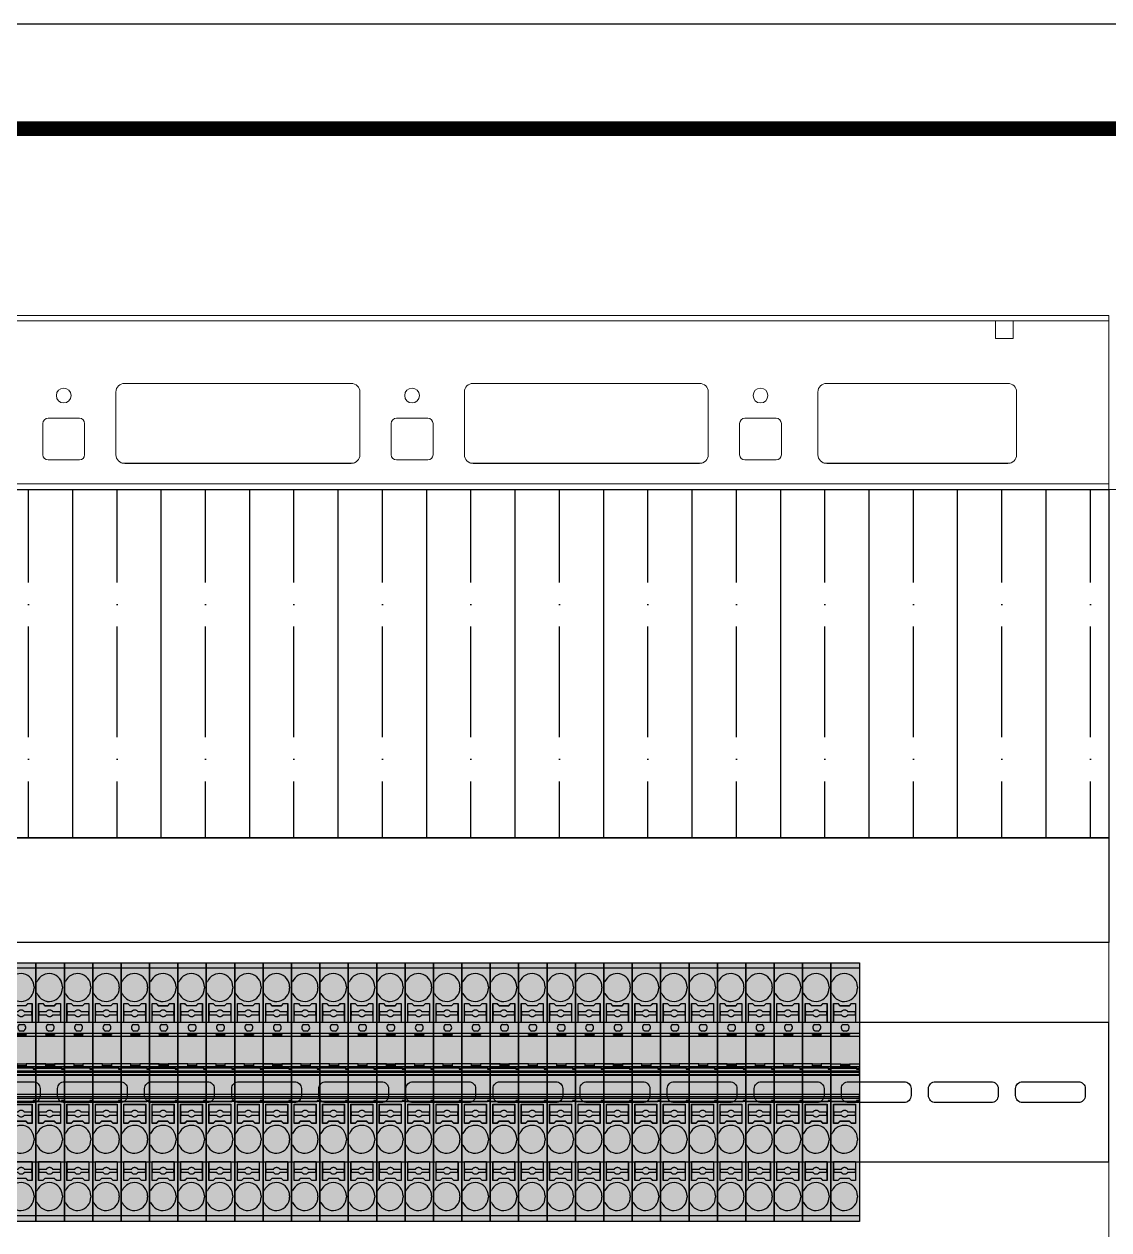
# Model space of a CAD drawing. Header units: millimetres. Extents: x -174 to 283928, y 1291 to 21053.
# Drawn here: x 9850.5 to 10161.9, y 20706.6 to 21052.8 of the extents above; entities that cross this region are included whole.
import ezdxf

# ---------------------------------------------------------------- set-up
doc = ezdxf.new("R2010")
doc.units = ezdxf.units.MM
doc.layers.add('0_Рамка', color=7, linetype='Continuous')
doc.styles.add('СПДС', font='isocpeur.ttf', dxfattribs={"width": 0.8, "height": 2.5})

# ---------------------------------------------------------------- blocks, each defined once
blk = doc.blocks.new('*U214')
at = {"ltscale": 2}
blk.add_lwpolyline([(0, 20), (0, -20), (840, -20), (840, 20), (0, 20)], dxfattribs=at)
for points in [[(515.23, 3), (531.23, 3, -0.414214), (533.23, 1), (533.23, -1, -0.414214), (531.23, -3), (515.23, -3, -0.414214), (513.23, -1), (513.23, 1, -0.414214)], [(540.23, 3), (556.23, 3, -0.414214), (558.23, 1), (558.23, -1, -0.414214), (556.23, -3), (540.23, -3, -0.414214), (538.23, -1), (538.23, 1, -0.414214)], [(565.23, 3), (581.23, 3, -0.414214), (583.23, 1), (583.23, -1, -0.414214), (581.23, -3), (565.23, -3, -0.414214), (563.23, -1), (563.23, 1, -0.414214)], [(590.23, 3), (606.23, 3, -0.414214), (608.23, 1), (608.23, -1, -0.414214), (606.23, -3), (590.23, -3, -0.414214), (588.23, -1), (588.23, 1, -0.414214)], [(615.23, 3), (631.23, 3, -0.414214), (633.23, 1), (633.23, -1, -0.414214), (631.23, -3), (615.23, -3, -0.414214), (613.23, -1), (613.23, 1, -0.414214)], [(640.23, 3), (656.23, 3, -0.414214), (658.23, 1), (658.23, -1, -0.414214), (656.23, -3), (640.23, -3, -0.414214), (638.23, -1), (638.23, 1, -0.414214)], [(665.23, 3), (681.23, 3, -0.414214), (683.23, 1), (683.23, -1, -0.414214), (681.23, -3), (665.23, -3, -0.414214), (663.23, -1), (663.23, 1, -0.414214)], [(690.23, 3), (706.23, 3, -0.414214), (708.23, 1), (708.23, -1, -0.414214), (706.23, -3), (690.23, -3, -0.414214), (688.23, -1), (688.23, 1, -0.414214)], [(715.23, 3), (731.23, 3, -0.414214), (733.23, 1), (733.23, -1, -0.414214), (731.23, -3), (715.23, -3, -0.414214), (713.23, -1), (713.23, 1, -0.414214)], [(740.23, 3), (756.23, 3, -0.414214), (758.23, 1), (758.23, -1, -0.414214), (756.23, -3), (740.23, -3, -0.414214), (738.23, -1), (738.23, 1, -0.414214)], [(765.23, 3), (781.23, 3, -0.414214), (783.23, 1), (783.23, -1, -0.414214), (781.23, -3), (765.23, -3, -0.414214), (763.23, -1), (763.23, 1, -0.414214)], [(790.23, 3), (806.23, 3, -0.414214), (808.23, 1), (808.23, -1, -0.414214), (806.23, -3), (790.23, -3, -0.414214), (788.23, -1), (788.23, 1, -0.414214)], [(815.23, 3), (831.23, 3, -0.414214), (833.23, 1), (833.23, -1, -0.414214), (831.23, -3), (815.23, -3, -0.414214), (813.23, -1), (813.23, 1, -0.414214)]]:
    blk.add_lwpolyline(points, format="xyb", close=True, dxfattribs=at)
blk = doc.blocks.new('*U198')
at = {"color": 0, "linetype": 'Continuous', "lineweight": 15}
for p, q in [((950, 2200), (50, 2200)), ((82.5, 2198.4), (950, 2198.4)), ((917.5, 2198.4), (922.5, 2198.4)), ((917.5, 2193.4), (917.5, 2198.4)), ((922.5, 2198.4), (950, 2198.4)), ((922.5, 2198.4), (922.5, 2193.4)), ((950, 2198.4), (950, 2200)), ((950, 2151.6), (950, 2198.4)), ((922.5, 2193.4), (917.5, 2193.4)), ((665, 2160), (665, 2178)), ((667.28, 2180.49), (732.72, 2180.49)), ((667.5, 2180.5), (732.5, 2180.5)), ((735, 2178), (735, 2160)), ((765, 2160), (765, 2178)), ((767.28, 2180.49), (832.72, 2180.49)), ((767.5, 2180.5), (832.5, 2180.5)), ((835, 2178), (835, 2160)), ((866.5, 2160), (866.5, 2178)), ((868.78, 2180.49), (921.22, 2180.49)), ((869, 2180.5), (921, 2180.5)), ((923.5, 2178), (923.5, 2160)), ((644, 2160), (644, 2169)), ((645.5, 2170.5), (654.5, 2170.5)), ((656, 2169), (656, 2160)), ((744, 2160), (744, 2169)), ((745.5, 2170.5), (754.5, 2170.5)), ((756, 2169), (756, 2160)), ((844, 2160), (844, 2169)), ((845.5, 2170.5), (854.5, 2170.5)), ((856, 2169), (856, 2160)), ((654.5, 2158.5), (645.5, 2158.5)), ((733.2, 2157.6), (666.8, 2157.6)), ((732.5, 2157.5), (667.5, 2157.5)), ((754.5, 2158.5), (745.5, 2158.5)), ((833.2, 2157.6), (766.8, 2157.6)), ((832.5, 2157.5), (767.5, 2157.5)), ((854.5, 2158.5), (845.5, 2158.5)), ((921.7, 2157.6), (868.3, 2157.6)), ((921, 2157.5), (869, 2157.5)), ((0, 2150), (999.92, 2150)), ((950, 2151.6), (50, 2151.6)), ((950, 2150), (950, 2151.6))]:
    blk.add_line(p, q, dxfattribs=at)
at = {"color": 0, "linetype": 'Continuous', "lineweight": 0}
for p in [(950, 50), (952, 2150)]:
    blk.add_line(p, (950, 2150), dxfattribs=at)
at = {"color": 0, "linetype": 'Continuous', "lineweight": 15}
for centre in [(650, 2177), (750, 2177), (850, 2177)]:
    blk.add_circle(centre, 2.12, dxfattribs=at)
for centre, radius, start, end in [((667.5, 2178), 2.5, 90, 180), ((732.5, 2178), 2.5, 0, 90), ((767.5, 2178), 2.5, 90, 180), ((832.5, 2178), 2.5, 0, 90), ((869, 2178), 2.5, 90, 180), ((921, 2178), 2.5, 0, 90), ((645.5, 2169), 1.5, 90, 180), ((654.5, 2169), 1.5, 0, 90), ((745.5, 2169), 1.5, 90, 180), ((754.5, 2169), 1.5, 0, 90), ((845.5, 2169), 1.5, 90, 180), ((854.5, 2169), 1.5, 0, 90), ((645.5, 2160), 1.5, 180, 270), ((654.5, 2160), 1.5, 270, 0), ((667.5, 2160), 2.5, 180, 270), ((732.5, 2160), 2.5, 270, 0), ((745.5, 2160), 1.5, 180, 270), ((754.5, 2160), 1.5, 270, 0), ((767.5, 2160), 2.5, 180, 270), ((832.5, 2160), 2.5, 270, 0), ((845.5, 2160), 1.5, 180, 270), ((854.5, 2160), 1.5, 270, 0), ((869, 2160), 2.5, 180, 270), ((921, 2160), 2.5, 270, 0)]:
    blk.add_arc(centre, radius, start, end, dxfattribs=at)
blk = doc.blocks.new('*U200')
blk.add_wipeout([(0, 30), (900, 30), (900, -70), (0, -70)])
at = {"true_color": 0x2776bb}
h = blk.add_hatch(dxfattribs=at)
h.set_pattern_fill('ANSI35', color=152, scale=4, angle=45)
h.set_pattern_definition([(90, (-6086.77, 1366.27), (-25.4, 0), []), (90, (-6074.07, 1378.97), (-25.4, 0), [31.75, -6.35, 0, -6.35])])
h.paths.add_polyline_path([(900, -70), (900, 30), (0, 30), (0, -70)])
blk.add_lwpolyline([(0, 30), (900, 30), (900, -70), (0, -70), (0, 30)])
blk = doc.blocks.new('VPR-6-GY')
at = {"true_color": 0x939598}
h = blk.add_hatch(color=252, dxfattribs=at)
h.dxf.hatch_style = 1
h.paths.add_polyline_path([(0, 37.11), (0, -37.11), (8.15, -37.11), (8.15, 37.11)])
at = {"color": 0, "linetype": 'Continuous', "lineweight": 25}
for p, q in [((8.15, 35.59), (0, 35.59)), ((0, 35.59), (0, 31.73)), ((8.15, 35.59), (8.15, 16.79)), ((0, 31.73), (0.31, 31.73)), ((0, 28.33), (0, 31.73)), ((0.31, 28.33), (0, 28.33)), ((0, 28.33), (0, 16.79)), ((7.6, 30.23), (7.6, 29.83)), ((0.75, 25.45), (1.96, 25.45)), ((0.75, 19.95), (0.75, 25.45)), ((0.8, 23.13), (0.8, 25.4)), ((0.8, 25.4), (1.93, 25.4)), ((1.93, 25.4), (2.51, 24.83)), ((1.96, 25.45), (2.53, 24.88)), ((2.51, 24.83), (5.29, 24.83)), ((2.53, 24.88), (5.27, 24.88)), ((5.27, 24.88), (5.85, 25.45)), ((5.29, 24.83), (5.87, 25.4)), ((5.85, 25.45), (7.05, 25.45)), ((5.87, 25.4), (7, 25.4)), ((7, 25.4), (7, 23.13)), ((7.05, 25.45), (7.05, 19.95)), ((0.8, 23.13), (3.03, 23.13)), ((0.8, 23.13), (0.8, 22.13)), ((0.8, 20), (0.8, 22.13)), ((3.03, 22.13), (0.8, 22.13)), ((4.77, 23.13), (7, 23.13)), ((7, 22.13), (4.77, 22.13)), ((7, 22.13), (7, 23.13)), ((7, 22.13), (7, 20)), ((7.05, 19.95), (0.75, 19.95)), ((7, 20), (0.8, 20)), ((3.48, 19.45), (4.67, 19.45)), ((4.5, 17.53), (3.65, 17.53)), ((8.15, 16.79), (0, 16.79)), ((0, 16.79), (0, 16.08)), ((0, 16.08), (8.15, 16.08)), ((0, 16.08), (0, 8.08)), ((2.8, 16.37), (2.8, 16.58)), ((2.8, 16.58), (5.35, 16.58)), ((5.35, 16.37), (2.8, 16.37)), ((5.35, 16.58), (5.35, 16.37)), ((8.15, 16.79), (8.15, 16.08)), ((8.15, 16.08), (8.15, 8.08)), ((2.8, 8.08), (0, 8.08)), ((0, 8.08), (0, 7.36)), ((0, 7.03), (0, 7.36)), ((0, 7.36), (8.15, 7.36)), ((0, 7.03), (7.35, 7.03)), ((2.8, 7.58), (2.8, 8.08)), ((2.8, 8.08), (5.35, 8.08)), ((5.35, 7.58), (2.8, 7.58)), ((8.15, 8.08), (5.35, 8.08)), ((5.35, 8.08), (5.35, 7.58)), ((7.35, 6.92), (7.35, 7.03)), ((7.35, 6.92), (8.15, 6.92)), ((7.35, 6.92), (7.35, 6.63)), ((8.15, 8.08), (8.15, 7.36)), ((8.15, 6.92), (8.15, 7.36)), ((8.15, 6.92), (8.15, 6.63)), ((0, 6.83), (0, 6.12)), ((7.35, 6.83), (0, 6.83)), ((0, 6.12), (8.15, 6.12)), ((8.15, 5.6), (0, 5.6)), ((0, 5.6), (0, 4.95)), ((8.15, 4.95), (0, 4.95)), ((0, 4.9), (8.15, 4.9)), ((0, 4.86), (0, -0.61)), ((8.15, 6.63), (7.35, 6.63)), ((7.35, 6.63), (7.35, 6.61)), ((7.35, 6.61), (8.15, 6.61)), ((8.15, 6.63), (8.15, 6.61)), ((8.15, 6.12), (8.15, 6.56)), ((8.15, 4.95), (8.15, 5.6)), ((8.15, 4.86), (8.15, -0.61)), ((8.15, -0.65), (0, -0.65)), ((8.15, -0.7), (0, -0.7)), ((0, -0.7), (0, -1.35)), ((8.15, -1.35), (0, -1.35)), ((8.15, -1.86), (0, -1.86)), ((0, -1.86), (0, -2.57)), ((0, -2.57), (7.35, -2.57)), ((7.35, -2.77), (0, -2.77)), ((0, -2.77), (0, -11.85)), ((8.15, -2.36), (7.35, -2.36)), ((7.35, -2.36), (7.35, -2.38)), ((8.15, -2.38), (7.35, -2.38)), ((7.35, -2.38), (7.35, -2.67)), ((7.35, -2.67), (7.35, -2.77)), ((8.15, -2.67), (7.35, -2.67)), ((8.15, -1.35), (8.15, -0.7)), ((8.15, -2.31), (8.15, -1.86)), ((8.15, -2.36), (8.15, -2.38)), ((8.15, -2.38), (8.15, -2.67)), ((8.15, -2.67), (8.15, -35.39)), ((0.75, -3.5), (7.05, -3.5)), ((0.75, -8.97), (0.75, -3.5)), ((0.8, -3.55), (7, -3.55)), ((0.8, -5.67), (0.8, -3.55)), ((0.8, -5.67), (3.03, -5.67)), ((0.8, -5.67), (0.8, -6.67)), ((0.8, -8.95), (0.8, -6.67)), ((3.03, -6.67), (0.8, -6.67)), ((4.77, -5.67), (7, -5.67)), ((7, -6.67), (4.77, -6.67)), ((7, -3.55), (7, -5.67)), ((7, -6.67), (7, -5.67)), ((7, -6.67), (7, -8.95)), ((7.05, -3.5), (7.05, -8.97)), ((1.96, -8.97), (0.75, -8.97)), ((1.93, -8.95), (0.8, -8.95)), ((2.51, -8.37), (1.93, -8.95)), ((2.53, -8.4), (1.96, -8.97)), ((5.29, -8.37), (2.51, -8.37)), ((5.27, -8.4), (2.53, -8.4)), ((5.85, -8.97), (5.27, -8.4)), ((5.87, -8.95), (5.29, -8.37)), ((7.05, -8.97), (5.85, -8.97)), ((7, -8.95), (5.87, -8.95)), ((0, -11.85), (0.31, -11.85)), ((0, -15.25), (0, -11.85)), ((7.6, -13.35), (7.6, -13.75)), ((0.31, -15.25), (0, -15.25)), ((0, -15.25), (0, -28.29)), ((0.75, -19.94), (7.05, -19.94)), ((0.75, -25.41), (0.75, -19.94)), ((0.8, -19.96), (7, -19.96)), ((0.8, -22.09), (0.8, -19.96)), ((7, -19.96), (7, -22.09)), ((7.05, -19.94), (7.05, -25.41)), ((0.8, -22.09), (3.03, -22.09)), ((0.8, -22.09), (0.8, -23.09)), ((0.8, -25.36), (0.8, -23.09)), ((3.03, -23.09), (0.8, -23.09)), ((4.77, -22.09), (7, -22.09)), ((7, -23.09), (4.77, -23.09)), ((7, -23.09), (7, -22.09)), ((7, -23.09), (7, -25.36)), ((1.96, -25.41), (0.75, -25.41)), ((1.93, -25.36), (0.8, -25.36)), ((2.51, -24.79), (1.93, -25.36)), ((2.53, -24.84), (1.96, -25.41)), ((5.29, -24.79), (2.51, -24.79)), ((5.27, -24.84), (2.53, -24.84)), ((5.85, -25.41), (5.27, -24.84)), ((5.87, -25.36), (5.29, -24.79)), ((7.05, -25.41), (5.85, -25.41)), ((7, -25.36), (5.87, -25.36)), ((0, -28.29), (0.31, -28.29)), ((0, -31.69), (0, -28.29)), ((7.6, -29.79), (7.6, -30.19)), ((0.31, -31.69), (0, -31.69)), ((0, -31.69), (0, -35.39)), ((0, -35.39), (8.15, -35.39))]:
    blk.add_line(p, q, dxfattribs=at)
at = {"color": 0}
blk.add_lwpolyline([(0, 37.11), (8.15, 37.11), (8.15, -37.11), (0, -37.11), (0, 37.11)], dxfattribs=at)
at = {"color": 0, "linetype": 'Continuous', "lineweight": 25}
for centre, radius, start, end in [((3.8, 30.23), 3.8, 360, 156.7504), ((3.8, 29.83), 3.8, 203.2496, 0), ((3.98, 18.53), 1.05, 118.2425, 252.2472), ((4.18, 18.53), 1.05, 287.7528, 61.7575), ((3.8, -13.35), 3.8, 0, 156.7504), ((3.8, -13.75), 3.8, 203.2496, 0), ((3.8, -29.79), 3.8, 0, 156.7504), ((3.8, -30.19), 3.8, 203.2496, 0)]:
    blk.add_arc(centre, radius, start, end, dxfattribs=at)
for points, knots in [([(3.03, 23.13), (3.05, 23.16), (3.09, 23.22), (3.16, 23.3), (3.23, 23.37), (3.31, 23.44), (3.44, 23.52), (3.64, 23.6), (3.9, 23.64), (4.16, 23.6), (4.38, 23.51), (4.55, 23.4), (4.67, 23.27), (4.73, 23.18), (4.77, 23.13)], [0, 0, 0, 0, 0.05059, 0.10036, 0.149868, 0.199678, 0.250348, 0.375096, 0.500096, 0.624845, 0.749845, 0.833611, 0.916124, 1, 1, 1, 1]), ([(3.9, 21.63), (3.86, 21.63), (3.79, 21.63), (3.69, 21.65), (3.59, 21.67), (3.49, 21.71), (3.38, 21.77), (3.25, 21.86), (3.13, 21.98), (3.07, 22.08), (3.03, 22.13)], [0, 0, 0, 0, 0.101079, 0.200519, 0.299435, 0.398956, 0.500193, 0.667557, 0.832416, 1, 1, 1, 1]), ([(4.77, 22.13), (4.75, 22.1), (4.71, 22.04), (4.64, 21.96), (4.57, 21.88), (4.49, 21.82), (4.38, 21.75), (4.24, 21.68), (4.07, 21.63), (3.96, 21.63), (3.9, 21.63)], [0, 0, 0, 0, 0.101079, 0.200519, 0.299435, 0.398956, 0.500193, 0.667557, 0.832416, 1, 1, 1, 1]), ([(0, 6.83), (0, 6.84), (0, 6.87), (0, 6.9), (0, 6.94), (0, 6.98), (0, 7.02), (0, 7.02), (0, 7.03)], [0, 0, 0, 0, 0.1272, 0.249746, 0.3727, 0.501075, 0.749743, 1, 1, 1, 1]), ([(0, 6.12), (0, 6.12), (0, 6.1), (0, 6.03), (0, 5.99), (0, 5.88), (0, 5.82), (0, 5.7), (0, 5.65), (0, 5.6)], [0, 0, 0, 0, 0.25, 0.25, 0.5, 0.5, 0.75, 0.75, 1, 1, 1, 1]), ([(8.15, 5.6), (8.15, 5.65), (8.15, 5.7), (8.15, 5.82), (8.15, 5.88), (8.15, 5.99), (8.15, 6.03), (8.15, 6.1), (8.15, 6.12), (8.15, 6.12)], [0, 0, 0, 0, 0.25, 0.25, 0.5, 0.5, 0.75, 0.75, 1, 1, 1, 1]), ([(0, -1.35), (0, -1.39), (0, -1.45), (0, -1.56), (0, -1.62), (0, -1.73), (0, -1.78), (0, -1.85), (0, -1.86), (0, -1.86)], [0, 0, 0, 0, 0.25, 0.25, 0.5, 0.5, 0.75, 0.75, 1, 1, 1, 1]), ([(0, -2.77), (0, -2.77), (0, -2.77), (0, -2.76), (0, -2.74), (0, -2.71), (0, -2.65), (0, -2.6), (0, -2.57)], [0, 0, 0, 0, 0.1272, 0.249746, 0.3727, 0.501075, 0.749743, 1, 1, 1, 1]), ([(8.15, -1.86), (8.15, -1.86), (8.15, -1.85), (8.15, -1.78), (8.15, -1.73), (8.15, -1.62), (8.15, -1.56), (8.15, -1.45), (8.15, -1.39), (8.15, -1.35)], [0, 0, 0, 0, 0.25, 0.25, 0.5, 0.5, 0.75, 0.75, 1, 1, 1, 1]), ([(3.03, -5.67), (3.05, -5.64), (3.09, -5.58), (3.16, -5.5), (3.23, -5.43), (3.31, -5.36), (3.42, -5.29), (3.56, -5.23), (3.73, -5.18), (3.84, -5.18), (3.9, -5.17)], [0, 0, 0, 0, 0.101079, 0.200519, 0.299435, 0.398956, 0.500193, 0.667557, 0.832416, 1, 1, 1, 1]), ([(4.77, -6.67), (4.75, -6.7), (4.71, -6.76), (4.64, -6.84), (4.57, -6.92), (4.49, -6.98), (4.36, -7.07), (4.16, -7.15), (3.9, -7.18), (3.64, -7.15), (3.42, -7.06), (3.25, -6.94), (3.13, -6.82), (3.07, -6.72), (3.03, -6.67)], [0, 0, 0, 0, 0.05059, 0.10036, 0.149868, 0.199678, 0.250348, 0.375096, 0.500096, 0.624845, 0.749845, 0.833611, 0.916124, 1, 1, 1, 1]), ([(3.9, -5.17), (3.94, -5.18), (4.01, -5.18), (4.11, -5.19), (4.21, -5.22), (4.31, -5.26), (4.42, -5.32), (4.55, -5.4), (4.67, -5.53), (4.73, -5.62), (4.77, -5.67)], [0, 0, 0, 0, 0.101079, 0.200519, 0.299435, 0.398956, 0.500193, 0.667557, 0.832416, 1, 1, 1, 1]), ([(3.03, -22.09), (3.05, -22.06), (3.09, -22), (3.16, -21.92), (3.23, -21.84), (3.31, -21.78), (3.42, -21.71), (3.56, -21.64), (3.73, -21.6), (3.84, -21.59), (3.9, -21.59)], [0, 0, 0, 0, 0.101079, 0.200519, 0.299435, 0.398956, 0.500193, 0.667557, 0.832416, 1, 1, 1, 1]), ([(4.77, -23.09), (4.75, -23.12), (4.71, -23.18), (4.64, -23.26), (4.57, -23.33), (4.49, -23.4), (4.36, -23.48), (4.16, -23.57), (3.9, -23.6), (3.64, -23.57), (3.42, -23.48), (3.25, -23.36), (3.13, -23.24), (3.07, -23.14), (3.03, -23.09)], [0, 0, 0, 0, 0.05059, 0.10036, 0.149868, 0.199678, 0.250348, 0.375096, 0.500096, 0.624845, 0.749845, 0.833611, 0.916124, 1, 1, 1, 1]), ([(3.9, -21.59), (3.94, -21.59), (4.01, -21.59), (4.11, -21.61), (4.21, -21.64), (4.31, -21.67), (4.42, -21.73), (4.55, -21.82), (4.67, -21.94), (4.73, -22.04), (4.77, -22.09)], [0, 0, 0, 0, 0.101079, 0.200519, 0.299435, 0.398956, 0.500193, 0.667557, 0.832416, 1, 1, 1, 1])]:
    blk.add_open_spline(points, degree=3, knots=knots, dxfattribs=at)
blk = doc.blocks.new('VPR-6-BU')
at = {"true_color": 0x2776bb}
h = blk.add_hatch(color=152, dxfattribs=at)
h.dxf.hatch_style = 1
h.paths.add_polyline_path([(0, 37.11), (0, -37.11), (8.15, -37.11), (8.15, 37.11)])
at = {"color": 0, "linetype": 'Continuous', "lineweight": 25}
for p, q in [((8.15, 35.59), (0, 35.59)), ((8.15, 35.59), (8.15, 16.79)), ((0, 31.73), (0.31, 31.73)), ((0.31, 28.33), (0, 28.33)), ((7.6, 30.23), (7.6, 29.83)), ((0.75, 25.45), (1.96, 25.45)), ((0.75, 19.95), (0.75, 25.45)), ((0.8, 23.13), (0.8, 25.4)), ((0.8, 25.4), (1.93, 25.4)), ((1.93, 25.4), (2.51, 24.83)), ((1.96, 25.45), (2.53, 24.88)), ((2.51, 24.83), (5.29, 24.83)), ((2.53, 24.88), (5.27, 24.88)), ((5.27, 24.88), (5.85, 25.45)), ((5.29, 24.83), (5.87, 25.4)), ((5.85, 25.45), (7.05, 25.45)), ((5.87, 25.4), (7, 25.4)), ((7, 25.4), (7, 23.13)), ((7.05, 25.45), (7.05, 19.95)), ((0.8, 23.13), (3.03, 23.13)), ((0.8, 23.13), (0.8, 22.13)), ((0.8, 20), (0.8, 22.13)), ((3.03, 22.13), (0.8, 22.13)), ((4.77, 23.13), (7, 23.13)), ((7, 22.13), (4.77, 22.13)), ((7, 22.13), (7, 23.13)), ((7, 22.13), (7, 20)), ((7.05, 19.95), (0.75, 19.95)), ((7, 20), (0.8, 20)), ((3.48, 19.45), (4.67, 19.45)), ((4.5, 17.53), (3.65, 17.53)), ((8.15, 16.79), (0, 16.79)), ((0, 16.08), (8.15, 16.08)), ((2.8, 16.37), (2.8, 16.58)), ((2.8, 16.58), (5.35, 16.58)), ((5.35, 16.37), (2.8, 16.37)), ((5.35, 16.58), (5.35, 16.37)), ((8.15, 16.79), (8.15, 16.08)), ((8.15, 16.08), (8.15, 8.08)), ((2.8, 8.08), (0, 8.08)), ((0, 7.36), (8.15, 7.36)), ((0, 7.03), (7.35, 7.03)), ((2.8, 7.58), (2.8, 8.08)), ((2.8, 8.08), (5.35, 8.08)), ((5.35, 7.58), (2.8, 7.58)), ((8.15, 8.08), (5.35, 8.08)), ((5.35, 8.08), (5.35, 7.58)), ((7.35, 6.92), (7.35, 7.03)), ((7.35, 6.92), (8.15, 6.92)), ((7.35, 6.92), (7.35, 6.63)), ((8.15, 8.08), (8.15, 7.36)), ((8.15, 6.92), (8.15, 7.36)), ((8.15, 6.92), (8.15, 6.63)), ((7.35, 6.83), (0, 6.83)), ((0, 6.12), (8.15, 6.12)), ((8.15, 5.6), (0, 5.6)), ((8.15, 4.95), (0, 4.95)), ((0, 4.9), (8.15, 4.9)), ((8.15, 6.63), (7.35, 6.63)), ((7.35, 6.63), (7.35, 6.61)), ((7.35, 6.61), (8.15, 6.61)), ((8.15, 6.63), (8.15, 6.61)), ((8.15, 6.12), (8.15, 6.56)), ((8.15, 4.95), (8.15, 5.6)), ((8.15, 4.86), (8.15, -0.61)), ((8.15, -0.65), (0, -0.65)), ((8.15, -0.7), (0, -0.7)), ((8.15, -1.35), (0, -1.35)), ((8.15, -1.86), (0, -1.86)), ((0, -2.57), (7.35, -2.57)), ((7.35, -2.77), (0, -2.77)), ((8.15, -2.36), (7.35, -2.36)), ((7.35, -2.36), (7.35, -2.38)), ((8.15, -2.38), (7.35, -2.38)), ((7.35, -2.38), (7.35, -2.67)), ((7.35, -2.67), (7.35, -2.77)), ((8.15, -2.67), (7.35, -2.67)), ((8.15, -1.35), (8.15, -0.7)), ((8.15, -2.31), (8.15, -1.86)), ((8.15, -2.36), (8.15, -2.38)), ((8.15, -2.38), (8.15, -2.67)), ((8.15, -2.67), (8.15, -35.39)), ((0.75, -3.5), (7.05, -3.5)), ((0.75, -8.97), (0.75, -3.5)), ((0.8, -3.55), (7, -3.55)), ((0.8, -5.67), (0.8, -3.55)), ((0.8, -5.67), (3.03, -5.67)), ((0.8, -5.67), (0.8, -6.67)), ((0.8, -8.95), (0.8, -6.67)), ((3.03, -6.67), (0.8, -6.67)), ((4.77, -5.67), (7, -5.67)), ((7, -6.67), (4.77, -6.67)), ((7, -3.55), (7, -5.67)), ((7, -6.67), (7, -5.67)), ((7, -6.67), (7, -8.95)), ((7.05, -3.5), (7.05, -8.97)), ((1.96, -8.97), (0.75, -8.97)), ((1.93, -8.95), (0.8, -8.95)), ((2.51, -8.37), (1.93, -8.95)), ((2.53, -8.4), (1.96, -8.97)), ((5.29, -8.37), (2.51, -8.37)), ((5.27, -8.4), (2.53, -8.4)), ((5.85, -8.97), (5.27, -8.4)), ((5.87, -8.95), (5.29, -8.37)), ((7.05, -8.97), (5.85, -8.97)), ((7, -8.95), (5.87, -8.95)), ((0, -11.85), (0.31, -11.85)), ((7.6, -13.35), (7.6, -13.75)), ((0.31, -15.25), (0, -15.25)), ((0.75, -19.94), (7.05, -19.94)), ((0.75, -25.41), (0.75, -19.94)), ((0.8, -19.96), (7, -19.96)), ((0.8, -22.09), (0.8, -19.96)), ((7, -19.96), (7, -22.09)), ((7.05, -19.94), (7.05, -25.41)), ((0.8, -22.09), (3.03, -22.09)), ((0.8, -22.09), (0.8, -23.09)), ((0.8, -25.36), (0.8, -23.09)), ((3.03, -23.09), (0.8, -23.09)), ((4.77, -22.09), (7, -22.09)), ((7, -23.09), (4.77, -23.09)), ((7, -23.09), (7, -22.09)), ((7, -23.09), (7, -25.36)), ((1.96, -25.41), (0.75, -25.41)), ((1.93, -25.36), (0.8, -25.36)), ((2.51, -24.79), (1.93, -25.36)), ((2.53, -24.84), (1.96, -25.41)), ((5.29, -24.79), (2.51, -24.79)), ((5.27, -24.84), (2.53, -24.84)), ((5.85, -25.41), (5.27, -24.84)), ((5.87, -25.36), (5.29, -24.79)), ((7.05, -25.41), (5.85, -25.41)), ((7, -25.36), (5.87, -25.36)), ((0, -28.29), (0.31, -28.29)), ((7.6, -29.79), (7.6, -30.19)), ((0.31, -31.69), (0, -31.69)), ((0, -35.39), (8.15, -35.39))]:
    blk.add_line(p, q, dxfattribs=at)
at = {"color": 0}
blk.add_lwpolyline([(0, 37.11), (8.15, 37.11), (8.15, -37.11), (0, -37.11), (0, 37.11)], dxfattribs=at)
at = {"color": 0, "linetype": 'Continuous', "lineweight": 25}
for centre, radius, start, end in [((3.8, 30.23), 3.8, 360, 156.7504), ((3.8, 29.83), 3.8, 203.2496, 0), ((3.97, 18.53), 1.05, 118.2425, 252.2472), ((4.17, 18.53), 1.05, 287.7528, 61.7575), ((3.8, -13.35), 3.8, 0, 156.7504), ((3.8, -13.75), 3.8, 203.2496, 0), ((3.8, -29.79), 3.8, 0, 156.7504), ((3.8, -30.19), 3.8, 203.2496, 0)]:
    blk.add_arc(centre, radius, start, end, dxfattribs=at)
for points, knots in [([(3.03, 23.13), (3.05, 23.16), (3.09, 23.22), (3.16, 23.3), (3.23, 23.37), (3.31, 23.44), (3.44, 23.52), (3.64, 23.6), (3.9, 23.64), (4.16, 23.6), (4.38, 23.51), (4.55, 23.4), (4.67, 23.27), (4.73, 23.18), (4.77, 23.13)], [0, 0, 0, 0, 0.05059, 0.10036, 0.149868, 0.199678, 0.250348, 0.375096, 0.500096, 0.624845, 0.749845, 0.833611, 0.916124, 1, 1, 1, 1]), ([(3.9, 21.63), (3.86, 21.63), (3.79, 21.63), (3.69, 21.65), (3.59, 21.67), (3.49, 21.71), (3.38, 21.77), (3.25, 21.86), (3.13, 21.98), (3.07, 22.08), (3.03, 22.13)], [0, 0, 0, 0, 0.101079, 0.200519, 0.299435, 0.398956, 0.500193, 0.667557, 0.832416, 1, 1, 1, 1]), ([(4.77, 22.13), (4.75, 22.1), (4.71, 22.04), (4.64, 21.96), (4.57, 21.88), (4.49, 21.82), (4.38, 21.75), (4.24, 21.68), (4.07, 21.63), (3.96, 21.63), (3.9, 21.63)], [0, 0, 0, 0, 0.101079, 0.200519, 0.299435, 0.398956, 0.500193, 0.667557, 0.832416, 1, 1, 1, 1]), ([(8.15, 5.6), (8.15, 5.65), (8.15, 5.7), (8.15, 5.82), (8.15, 5.88), (8.15, 5.99), (8.15, 6.03), (8.15, 6.1), (8.15, 6.12), (8.15, 6.12)], [0, 0, 0, 0, 0.25, 0.25, 0.5, 0.5, 0.75, 0.75, 1, 1, 1, 1]), ([(8.15, -1.86), (8.15, -1.86), (8.15, -1.85), (8.15, -1.78), (8.15, -1.73), (8.15, -1.62), (8.15, -1.56), (8.15, -1.45), (8.15, -1.39), (8.15, -1.35)], [0, 0, 0, 0, 0.25, 0.25, 0.5, 0.5, 0.75, 0.75, 1, 1, 1, 1]), ([(3.03, -5.67), (3.05, -5.64), (3.09, -5.58), (3.16, -5.5), (3.23, -5.43), (3.31, -5.36), (3.42, -5.29), (3.56, -5.23), (3.73, -5.18), (3.84, -5.18), (3.9, -5.17)], [0, 0, 0, 0, 0.101079, 0.200519, 0.299435, 0.398956, 0.500193, 0.667557, 0.832416, 1, 1, 1, 1]), ([(4.77, -6.67), (4.75, -6.7), (4.71, -6.76), (4.64, -6.84), (4.57, -6.92), (4.49, -6.98), (4.36, -7.07), (4.16, -7.15), (3.9, -7.18), (3.64, -7.15), (3.42, -7.06), (3.25, -6.94), (3.13, -6.82), (3.07, -6.72), (3.03, -6.67)], [0, 0, 0, 0, 0.05059, 0.10036, 0.149868, 0.199678, 0.250348, 0.375096, 0.500096, 0.624845, 0.749845, 0.833611, 0.916124, 1, 1, 1, 1]), ([(3.9, -5.17), (3.94, -5.18), (4.01, -5.18), (4.11, -5.19), (4.21, -5.22), (4.31, -5.26), (4.42, -5.32), (4.55, -5.4), (4.67, -5.53), (4.73, -5.62), (4.77, -5.67)], [0, 0, 0, 0, 0.101079, 0.200519, 0.299435, 0.398956, 0.500193, 0.667557, 0.832416, 1, 1, 1, 1]), ([(3.03, -22.09), (3.05, -22.06), (3.09, -22), (3.16, -21.92), (3.23, -21.84), (3.31, -21.78), (3.42, -21.71), (3.56, -21.64), (3.73, -21.6), (3.84, -21.59), (3.9, -21.59)], [0, 0, 0, 0, 0.101079, 0.200519, 0.299435, 0.398956, 0.500193, 0.667557, 0.832416, 1, 1, 1, 1]), ([(4.77, -23.09), (4.75, -23.12), (4.71, -23.18), (4.64, -23.26), (4.57, -23.33), (4.49, -23.4), (4.36, -23.48), (4.16, -23.57), (3.9, -23.6), (3.64, -23.57), (3.42, -23.48), (3.25, -23.36), (3.13, -23.24), (3.07, -23.14), (3.03, -23.09)], [0, 0, 0, 0, 0.05059, 0.10036, 0.149868, 0.199678, 0.250348, 0.375096, 0.500096, 0.624845, 0.749845, 0.833611, 0.916124, 1, 1, 1, 1]), ([(3.9, -21.59), (3.94, -21.59), (4.01, -21.59), (4.11, -21.61), (4.21, -21.64), (4.31, -21.67), (4.42, -21.73), (4.55, -21.82), (4.67, -21.94), (4.73, -22.04), (4.77, -22.09)], [0, 0, 0, 0, 0.101079, 0.200519, 0.299435, 0.398956, 0.500193, 0.667557, 0.832416, 1, 1, 1, 1])]:
    blk.add_open_spline(points, degree=3, knots=knots, dxfattribs=at)
blk = doc.blocks.new('жз')
at = {"true_color": 0x939598}
h = blk.add_hatch(color=252, dxfattribs=at)
h.dxf.hatch_style = 1
h.set_gradient(color1=(19, 103, 52), color2=(255, 255, 0))
h.paths.add_polyline_path([(0, 0), (0, -74.22), (8.15, -74.22), (8.15, 0)])
at = {"color": 0, "linetype": 'Continuous', "lineweight": 25}
for p, q in [((8.15, -1.52), (0, -1.52)), ((0, -1.52), (0, -5.39)), ((8.15, -1.52), (8.15, -20.32)), ((0, -5.39), (0.31, -5.39)), ((0, -8.79), (0, -5.39)), ((7.6, -6.89), (7.6, -7.29)), ((0.31, -8.79), (0, -8.79)), ((0, -8.79), (0, -20.32)), ((0.75, -11.66), (1.96, -11.66)), ((0.75, -17.16), (0.75, -11.66)), ((0.8, -13.99), (0.8, -11.71)), ((0.8, -11.71), (1.93, -11.71)), ((1.93, -11.71), (2.51, -12.29)), ((1.96, -11.66), (2.53, -12.24)), ((2.51, -12.29), (5.29, -12.29)), ((2.53, -12.24), (5.27, -12.24)), ((5.27, -12.24), (5.85, -11.66)), ((5.29, -12.29), (5.87, -11.71)), ((5.85, -11.66), (7.05, -11.66)), ((5.87, -11.71), (7, -11.71)), ((7, -11.71), (7, -13.99)), ((7.05, -11.66), (7.05, -17.16)), ((7.05, -17.16), (0.75, -17.16)), ((0.8, -13.99), (3.03, -13.99)), ((0.8, -13.99), (0.8, -14.99)), ((0.8, -17.11), (0.8, -14.99)), ((3.03, -14.99), (0.8, -14.99)), ((7, -17.11), (0.8, -17.11)), ((4.77, -13.99), (7, -13.99)), ((7, -14.99), (4.77, -14.99)), ((7, -14.99), (7, -13.99)), ((7, -14.99), (7, -17.11)), ((8.15, -20.32), (0, -20.32)), ((0, -20.32), (0, -21.04)), ((2.8, -20.74), (2.8, -20.54)), ((2.8, -20.54), (5.35, -20.54)), ((5.35, -20.74), (2.8, -20.74)), ((3.48, -17.66), (4.67, -17.66)), ((4.5, -19.59), (3.65, -19.59)), ((5.35, -20.54), (5.35, -20.74)), ((8.15, -20.32), (8.15, -21.04)), ((0, -21.04), (8.15, -21.04)), ((0, -21.04), (0, -29.04)), ((8.15, -21.04), (8.15, -29.04)), ((2.8, -29.04), (0, -29.04)), ((0, -29.04), (0, -29.75)), ((0, -30.09), (0, -29.75)), ((0, -29.75), (8.15, -29.75)), ((0, -30.09), (7.35, -30.09)), ((0, -30.29), (0, -31)), ((7.35, -30.29), (0, -30.29)), ((0, -31), (8.15, -31)), ((2.8, -29.54), (2.8, -29.04)), ((2.8, -29.04), (5.35, -29.04)), ((5.35, -29.54), (2.8, -29.54)), ((8.15, -29.04), (5.35, -29.04)), ((5.35, -29.04), (5.35, -29.54)), ((7.35, -30.19), (7.35, -30.09)), ((7.35, -30.19), (8.15, -30.19)), ((7.35, -30.19), (7.35, -30.48)), ((8.15, -30.48), (7.35, -30.48)), ((7.35, -30.48), (7.35, -30.5)), ((7.35, -30.5), (8.15, -30.5)), ((8.15, -29.04), (8.15, -29.75)), ((8.15, -30.19), (8.15, -29.75)), ((8.15, -30.19), (8.15, -30.48)), ((8.15, -30.48), (8.15, -30.5)), ((8.15, -31), (8.15, -30.55)), ((8.15, -31.51), (0, -31.51)), ((0, -31.51), (0, -32.16)), ((8.15, -32.16), (0, -32.16)), ((0, -32.21), (8.15, -32.21)), ((0, -32.25), (0, -37.72)), ((8.15, -32.16), (8.15, -31.51)), ((8.15, -32.25), (8.15, -37.72)), ((8.15, -37.76), (0, -37.76)), ((8.15, -37.81), (0, -37.81)), ((0, -37.81), (0, -38.46)), ((8.15, -38.46), (8.15, -37.81)), ((8.15, -38.46), (0, -38.46)), ((8.15, -38.98), (0, -38.98)), ((0, -38.98), (0, -39.69)), ((0, -39.69), (7.35, -39.69)), ((7.35, -39.89), (0, -39.89)), ((0, -39.89), (0, -48.96)), ((0.75, -40.61), (7.05, -40.61)), ((0.75, -46.09), (0.75, -40.61)), ((0.8, -40.66), (7, -40.66)), ((0.8, -42.79), (0.8, -40.66)), ((7, -40.66), (7, -42.79)), ((7.05, -40.61), (7.05, -46.09)), ((8.15, -39.47), (7.35, -39.47)), ((7.35, -39.47), (7.35, -39.49)), ((8.15, -39.49), (7.35, -39.49)), ((7.35, -39.49), (7.35, -39.78)), ((7.35, -39.78), (7.35, -39.89)), ((8.15, -39.78), (7.35, -39.78)), ((8.15, -39.42), (8.15, -38.98)), ((8.15, -39.47), (8.15, -39.49)), ((8.15, -39.49), (8.15, -39.78)), ((8.15, -39.78), (8.15, -72.5)), ((0.8, -42.79), (3.03, -42.79)), ((0.8, -42.79), (0.8, -43.79)), ((0.8, -46.06), (0.8, -43.79)), ((3.03, -43.79), (0.8, -43.79)), ((4.77, -42.79), (7, -42.79)), ((7, -43.79), (4.77, -43.79)), ((7, -43.79), (7, -42.79)), ((7, -43.79), (7, -46.06)), ((1.96, -46.09), (0.75, -46.09)), ((1.93, -46.06), (0.8, -46.06)), ((2.51, -45.49), (1.93, -46.06)), ((2.53, -45.51), (1.96, -46.09)), ((5.29, -45.49), (2.51, -45.49)), ((5.27, -45.51), (2.53, -45.51)), ((5.85, -46.09), (5.27, -45.51)), ((5.87, -46.06), (5.29, -45.49)), ((7.05, -46.09), (5.85, -46.09)), ((7, -46.06), (5.87, -46.06)), ((0, -48.96), (0.31, -48.96)), ((0, -52.36), (0, -48.96)), ((7.6, -50.46), (7.6, -50.86)), ((0.31, -52.36), (0, -52.36)), ((0, -52.36), (0, -65.4)), ((0.75, -57.05), (7.05, -57.05)), ((0.75, -62.53), (0.75, -57.05)), ((0.8, -57.08), (7, -57.08)), ((0.8, -59.2), (0.8, -57.08)), ((7, -57.08), (7, -59.2)), ((7.05, -57.05), (7.05, -62.53)), ((0.8, -59.2), (3.03, -59.2)), ((0.8, -59.2), (0.8, -60.2)), ((0.8, -62.48), (0.8, -60.2)), ((3.03, -60.2), (0.8, -60.2)), ((2.51, -61.9), (1.93, -62.48)), ((2.53, -61.95), (1.96, -62.53)), ((5.29, -61.9), (2.51, -61.9)), ((5.27, -61.95), (2.53, -61.95)), ((4.77, -59.2), (7, -59.2)), ((7, -60.2), (4.77, -60.2)), ((5.85, -62.53), (5.27, -61.95)), ((5.87, -62.48), (5.29, -61.9)), ((7, -60.2), (7, -59.2)), ((7, -60.2), (7, -62.48)), ((0, -65.4), (0.31, -65.4)), ((0, -68.8), (0, -65.4)), ((1.96, -62.53), (0.75, -62.53)), ((1.93, -62.48), (0.8, -62.48)), ((7.05, -62.53), (5.85, -62.53)), ((7, -62.48), (5.87, -62.48)), ((0.31, -68.8), (0, -68.8)), ((0, -68.8), (0, -72.5)), ((7.6, -66.9), (7.6, -67.3)), ((0, -72.5), (8.15, -72.5))]:
    blk.add_line(p, q, dxfattribs=at)
at = {"color": 0}
blk.add_lwpolyline([(0, 0), (8.15, 0), (8.15, -74.22), (0, -74.22), (0, 0)], dxfattribs=at)
at = {"color": 0, "linetype": 'Continuous', "lineweight": 25}
for centre, radius, start, end in [((3.8, -6.89), 3.8, 360, 156.7504), ((3.8, -7.29), 3.8, 203.2496, 0), ((3.98, -18.59), 1.05, 118.2425, 252.2472), ((4.18, -18.59), 1.05, 287.7528, 61.7575), ((3.8, -50.46), 3.8, 0, 156.7504), ((3.8, -50.86), 3.8, 203.2496, 0), ((3.8, -66.9), 3.8, 0, 156.7504), ((3.8, -67.3), 3.8, 203.2496, 0)]:
    blk.add_arc(centre, radius, start, end, dxfattribs=at)
for points, knots in [([(3.03, -13.99), (3.05, -13.96), (3.09, -13.9), (3.16, -13.81), (3.23, -13.74), (3.31, -13.68), (3.44, -13.59), (3.64, -13.51), (3.9, -13.47), (4.16, -13.51), (4.38, -13.6), (4.55, -13.72), (4.67, -13.84), (4.73, -13.94), (4.77, -13.99)], [0, 0, 0, 0, 0.05059, 0.10036, 0.149868, 0.199678, 0.250348, 0.375096, 0.500096, 0.624845, 0.749845, 0.833611, 0.916124, 1, 1, 1, 1]), ([(3.9, -15.49), (3.86, -15.48), (3.79, -15.48), (3.69, -15.47), (3.59, -15.44), (3.49, -15.4), (3.38, -15.34), (3.25, -15.26), (3.13, -15.13), (3.07, -15.03), (3.03, -14.99)], [0, 0, 0, 0, 0.101079, 0.200519, 0.299435, 0.398956, 0.500193, 0.667557, 0.832416, 1, 1, 1, 1]), ([(4.77, -14.99), (4.75, -15.02), (4.71, -15.08), (4.64, -15.16), (4.57, -15.23), (4.49, -15.3), (4.38, -15.37), (4.24, -15.43), (4.07, -15.48), (3.96, -15.48), (3.9, -15.49)], [0, 0, 0, 0, 0.101079, 0.200519, 0.299435, 0.398956, 0.500193, 0.667557, 0.832416, 1, 1, 1, 1]), ([(0, -30.29), (0, -30.27), (0, -30.25), (0, -30.21), (0, -30.17), (0, -30.13), (0, -30.09), (0, -30.09), (0, -30.09)], [0, 0, 0, 0, 0.1272, 0.249746, 0.3727, 0.501075, 0.749743, 1, 1, 1, 1]), ([(0, -31), (0, -31), (0, -31.01), (0, -31.08), (0, -31.13), (0, -31.23), (0, -31.3), (0, -31.41), (0, -31.47), (0, -31.51)], [0, 0, 0, 0, 0.25, 0.25, 0.5, 0.5, 0.75, 0.75, 1, 1, 1, 1]), ([(8.15, -31.51), (8.15, -31.47), (8.15, -31.41), (8.15, -31.3), (8.15, -31.23), (8.15, -31.13), (8.15, -31.08), (8.15, -31.01), (8.15, -31), (8.15, -31)], [0, 0, 0, 0, 0.25, 0.25, 0.5, 0.5, 0.75, 0.75, 1, 1, 1, 1]), ([(0, -38.46), (0, -38.51), (0, -38.56), (0, -38.68), (0, -38.74), (0, -38.85), (0, -38.89), (0, -38.96), (0, -38.98), (0, -38.98)], [0, 0, 0, 0, 0.25, 0.25, 0.5, 0.5, 0.75, 0.75, 1, 1, 1, 1]), ([(0, -39.89), (0, -39.88), (0, -39.88), (0, -39.87), (0, -39.85), (0, -39.82), (0, -39.76), (0, -39.71), (0, -39.69)], [0, 0, 0, 0, 0.1272, 0.249746, 0.3727, 0.501075, 0.749743, 1, 1, 1, 1]), ([(8.15, -38.98), (8.15, -38.98), (8.15, -38.96), (8.15, -38.89), (8.15, -38.85), (8.15, -38.74), (8.15, -38.68), (8.15, -38.56), (8.15, -38.51), (8.15, -38.46)], [0, 0, 0, 0, 0.25, 0.25, 0.5, 0.5, 0.75, 0.75, 1, 1, 1, 1]), ([(3.03, -42.79), (3.05, -42.76), (3.09, -42.7), (3.16, -42.61), (3.23, -42.54), (3.31, -42.48), (3.42, -42.41), (3.56, -42.34), (3.73, -42.29), (3.84, -42.29), (3.9, -42.29)], [0, 0, 0, 0, 0.101079, 0.200519, 0.299435, 0.398956, 0.500193, 0.667557, 0.832416, 1, 1, 1, 1]), ([(4.77, -43.79), (4.75, -43.82), (4.71, -43.88), (4.64, -43.96), (4.57, -44.03), (4.49, -44.1), (4.36, -44.18), (4.16, -44.26), (3.9, -44.3), (3.64, -44.26), (3.42, -44.17), (3.25, -44.06), (3.13, -43.93), (3.07, -43.83), (3.03, -43.79)], [0, 0, 0, 0, 0.05059, 0.10036, 0.149868, 0.199678, 0.250348, 0.375096, 0.500096, 0.624845, 0.749845, 0.833611, 0.916124, 1, 1, 1, 1]), ([(3.9, -42.29), (3.94, -42.29), (4.01, -42.29), (4.11, -42.31), (4.21, -42.33), (4.31, -42.37), (4.42, -42.43), (4.55, -42.52), (4.67, -42.64), (4.73, -42.74), (4.77, -42.79)], [0, 0, 0, 0, 0.101079, 0.200519, 0.299435, 0.398956, 0.500193, 0.667557, 0.832416, 1, 1, 1, 1]), ([(3.03, -59.2), (3.05, -59.17), (3.09, -59.11), (3.16, -59.03), (3.23, -58.96), (3.31, -58.89), (3.42, -58.82), (3.56, -58.76), (3.73, -58.71), (3.84, -58.7), (3.9, -58.7)], [0, 0, 0, 0, 0.101079, 0.200519, 0.299435, 0.398956, 0.500193, 0.667557, 0.832416, 1, 1, 1, 1]), ([(3.9, -58.7), (3.94, -58.7), (4.01, -58.7), (4.11, -58.72), (4.21, -58.75), (4.31, -58.78), (4.42, -58.84), (4.55, -58.93), (4.67, -59.05), (4.73, -59.15), (4.77, -59.2)], [0, 0, 0, 0, 0.101079, 0.200519, 0.299435, 0.398956, 0.500193, 0.667557, 0.832416, 1, 1, 1, 1]), ([(4.77, -60.2), (4.75, -60.23), (4.71, -60.29), (4.64, -60.37), (4.57, -60.45), (4.49, -60.51), (4.36, -60.6), (4.16, -60.68), (3.9, -60.71), (3.64, -60.68), (3.42, -60.59), (3.25, -60.47), (3.13, -60.35), (3.07, -60.25), (3.03, -60.2)], [0, 0, 0, 0, 0.05059, 0.10036, 0.149868, 0.199678, 0.250348, 0.375096, 0.500096, 0.624845, 0.749845, 0.833611, 0.916124, 1, 1, 1, 1])]:
    blk.add_open_spline(points, degree=3, knots=knots, dxfattribs=at)
blk = doc.blocks.new('3+1')
at = {"color": 0}
for name, p in [('VPR-6-GY', (0, 0)), ('VPR-6-GY', (8.15, 0)), ('VPR-6-GY', (16.3, 0)), ('VPR-6-BU', (24.45, 0))]:
    blk.add_blockref(name, p, dxfattribs=at)
blk.add_blockref('жз', (32.6, 37.11))
blk = doc.blocks.new('*U202')
at = {"layer": '0_Рамка', "const_width": 0.7}
blk.add_lwpolyline([(20, 5), (589, 5), (589, 415), (20, 415)], close=True, dxfattribs=at)
at = {"layer": 'Defpoints'}
blk.add_lwpolyline([(0, 0), (594, 0), (594, 420), (0, 420)], close=True, dxfattribs=at)
at = {"layer": '0_Рамка', "style": 'СПДС', "width": 0.8}
blk.add_attdef('ФОРМАТ', (571, 1.5), '', height=2.5, dxfattribs=at)

msp = doc.modelspace()

# ---------------------------------------------------------------- linework, layer by layer
at = {"layer": 'Defpoints', "color": 6}
msp.add_lwpolyline([(10161.853, 20789.172), (9321.853, 20789.172), (9321.853, 20819.172), (10161.853, 20819.172)], close=True, dxfattribs=at)

# ---------------------------------------------------------------- block references
msp.add_blockref('*U198', (9211.853, 18769.172))
at = {"color": 0}
for p in [(9821.287, 20746.172), (9853.887, 20746.172), (9886.487, 20746.172), (9919.087, 20746.172), (9951.687, 20746.172), (9984.287, 20746.172), (10016.887, 20746.172), (10049.487, 20746.172)]:
    msp.add_blockref('3+1', p, dxfattribs=at)
at = {"color": 1}
msp.add_blockref('*U214', (9321.853, 20746.172), dxfattribs=at)

# ---------------------------------------------------------------- next in the draw order: block references
msp.add_blockref('*U200', (9261.853, 20889.172))

# ---------------------------------------------------------------- next in the draw order: block references
at = {"layer": '0_Рамка', "xscale": 6, "yscale": 6, "zscale": 6}
msp.add_blockref('*U202', (8955.164, 18532.812), dxfattribs=at)

doc.saveas('drawing.dxf')
